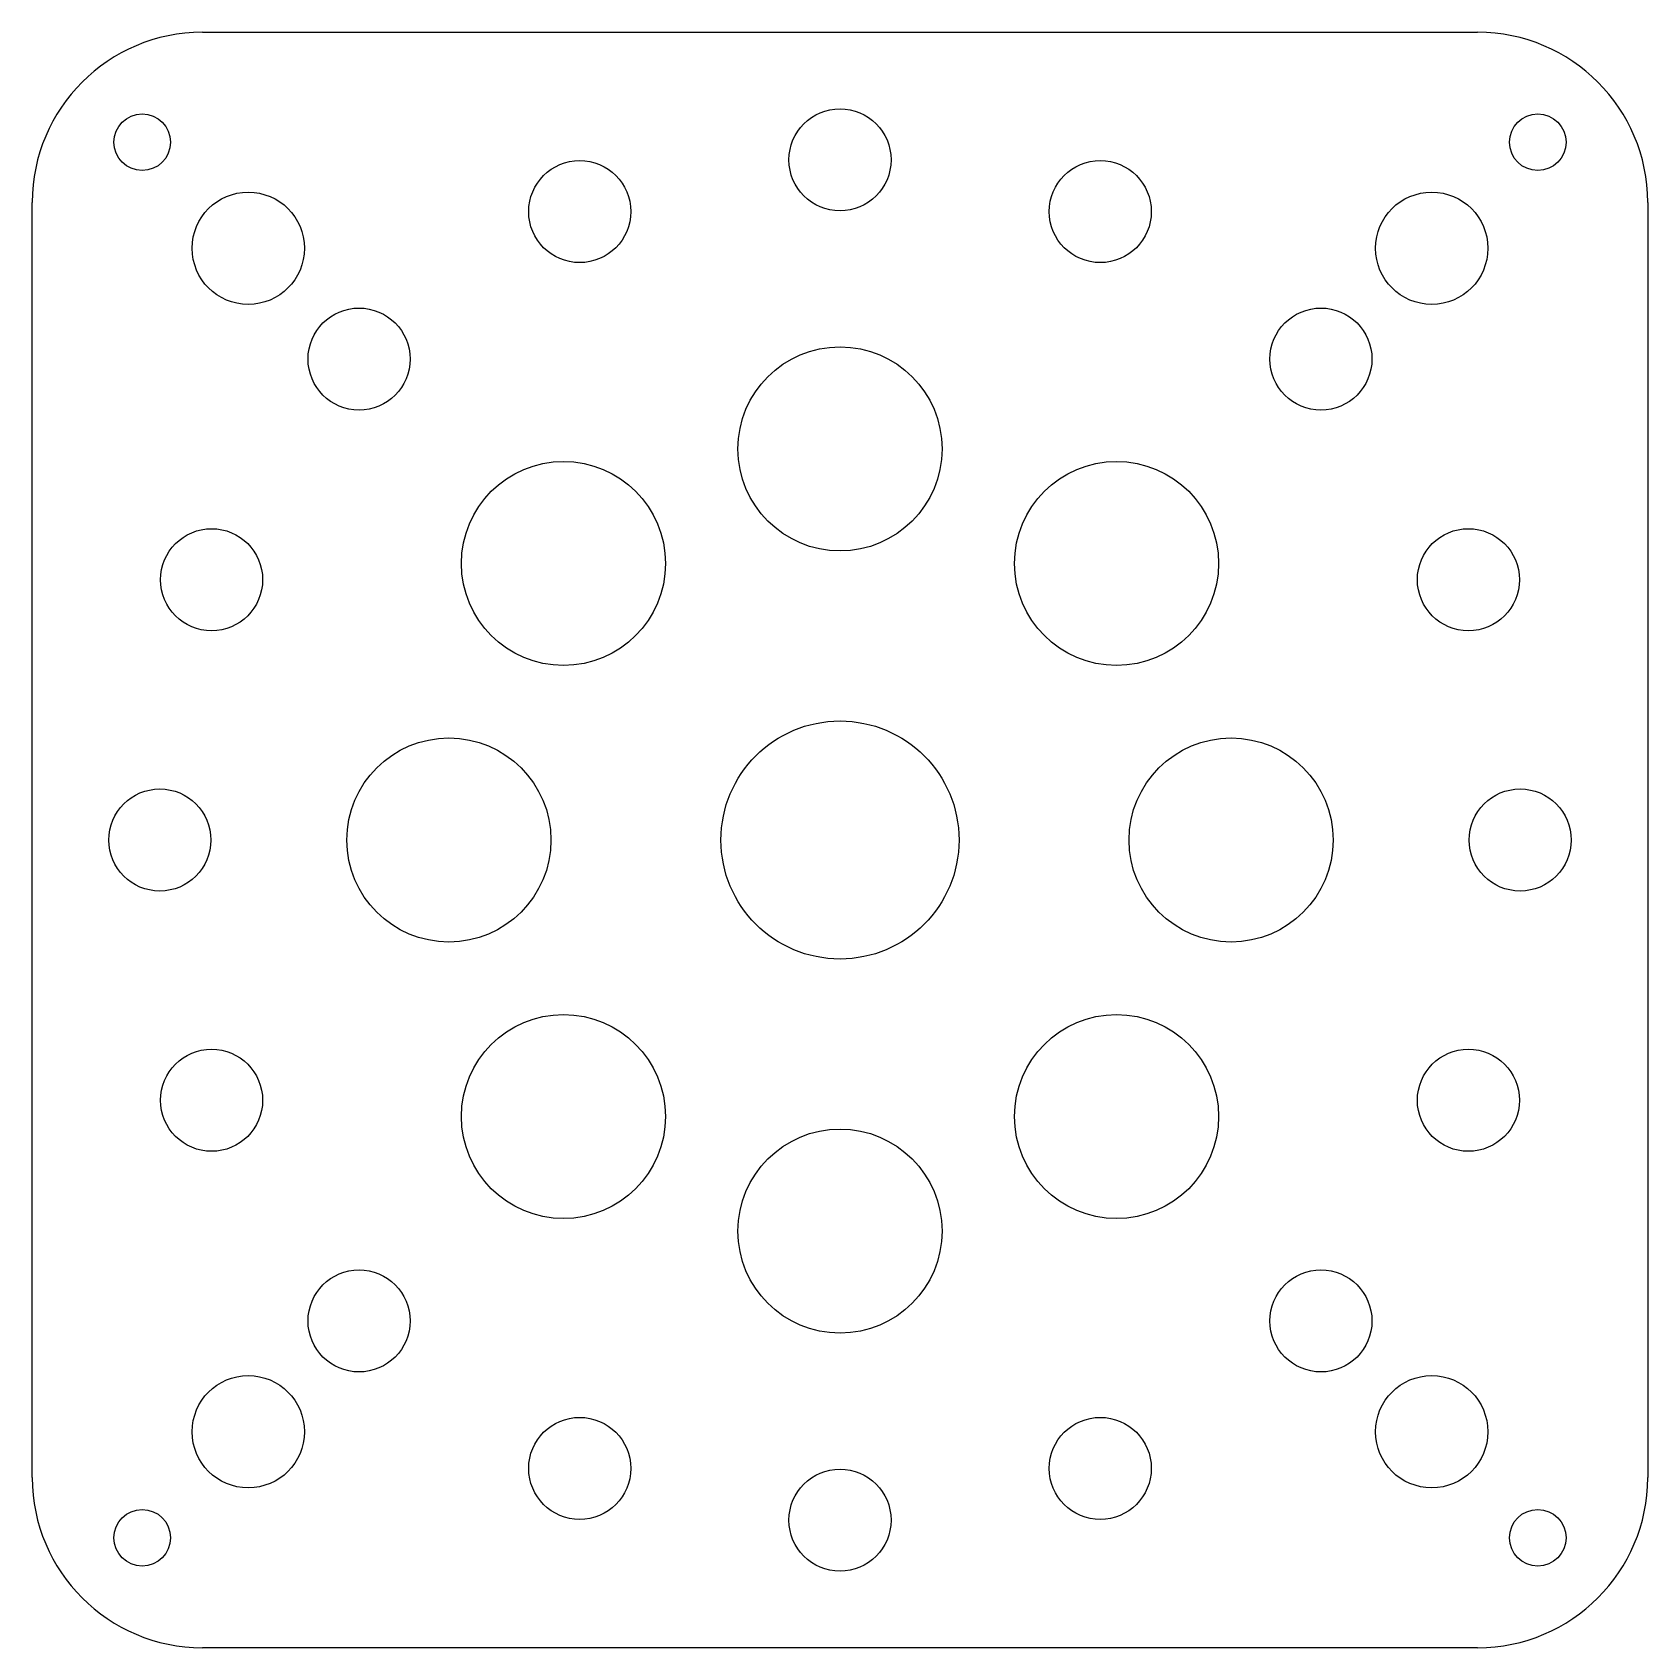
# Model space of a CAD drawing. Header units: millimetres. Extents: x -47.5 to 47.5, y -47.5 to 47.5.
import ezdxf

# ---------------------------------------------------------------- set-up
doc = ezdxf.new("R2010")
doc.units = ezdxf.units.MM
doc.layers.add('Part__Feature', color=7, linetype='CONTINUOUS')

msp = doc.modelspace()

# ---------------------------------------------------------------- linework, layer by layer
at = {"layer": 'Part__Feature'}
for p, q in [((-37.5, 47.5, 18.81), (37.5, 47.5, 18.81)), ((-37.5, 47.5, 18.81), (-37.5, 47.5, 14.06)), ((-37.5, 47.5, 14.06), (37.5, 47.5, 14.06)), ((-37.5, 47.5, 18.81), (-37.5, 47.5, 14.06)), ((-37.5, 47.5, 18.81), (37.5, 47.5, 18.81)), ((-37.5, 47.5, 14.06), (37.5, 47.5, 14.06)), ((37.5, 47.5, 14.06), (37.5, 47.5, 18.81)), ((37.5, 47.5, 14.06), (37.5, 47.5, 18.81)), ((-42.7015, 41.0355, 18.81), (-42.7015, 41.0355, 14.06)), ((-42.7015, 41.0355, 18.81), (-42.7015, 41.0355, 14.06)), ((39.3695, 41.0355, 18.81), (39.3695, 41.0355, 14.06)), ((39.3695, 41.0355, 18.81), (39.3695, 41.0355, 14.06)), ((3, 40, 14.06), (3, 40, 18.81)), ((3, 40, 14.06), (3, 40, 18.81)), ((-47.5, -37.5, 18.81), (-47.5, 37.5, 18.81)), ((-47.5, 37.5, 14.06), (-47.5, 37.5, 18.81)), ((-47.5, 37.5, 14.06), (-47.5, 37.5, 18.81)), ((-47.5, -37.5, 14.06), (-47.5, 37.5, 14.06)), ((-47.5, -37.5, 18.81), (-47.5, 37.5, 18.81)), ((-47.5, -37.5, 14.06), (-47.5, 37.5, 14.06)), ((47.5, 37.5, 18.81), (47.5, 37.5, 14.06)), ((47.5, 37.5, 18.81), (47.5, 37.5, 14.06)), ((47.5, 37.5, 18.81), (47.5, -37.5, 18.81)), ((47.5, 37.5, 14.06), (47.5, -37.5, 14.06)), ((47.5, 37.5, 18.81), (47.5, -37.5, 18.81)), ((47.5, 37.5, 14.06), (47.5, -37.5, 14.06)), ((-12.3073, 36.9552, 14.06), (-12.3073, 36.9552, 18.81)), ((-12.3073, 36.9552, 14.06), (-12.3073, 36.9552, 18.81)), ((18.3073, 36.9552, 14.06), (18.3073, 36.9552, 18.81)), ((18.3073, 36.9552, 14.06), (18.3073, 36.9552, 18.81)), ((-38.1, 34.798, 18.81), (-38.1, 34.798, 14.06)), ((-38.1, 34.798, 18.81), (-38.1, 34.798, 14.06)), ((31.496, 34.798, 18.81), (31.496, 34.798, 14.06)), ((31.496, 34.798, 18.81), (31.496, 34.798, 14.06)), ((-25.2843, 28.2843, 14.06), (-25.2843, 28.2843, 18.81)), ((-25.2843, 28.2843, 14.06), (-25.2843, 28.2843, 18.81)), ((31.2843, 28.2843, 14.06), (31.2843, 28.2843, 18.81)), ((31.2843, 28.2843, 14.06), (31.2843, 28.2843, 18.81)), ((6, 23, 14.06), (6, 23, 18.81)), ((6, 23, 14.06), (6, 23, 18.81)), ((-10.2635, 16.2635, 14.06), (-10.2635, 16.2635, 18.81)), ((-10.2635, 16.2635, 14.06), (-10.2635, 16.2635, 18.81)), ((22.2635, 16.2635, 14.06), (22.2635, 16.2635, 18.81)), ((22.2635, 16.2635, 14.06), (22.2635, 16.2635, 18.81)), ((-33.9552, 15.3073, 14.06), (-33.9552, 15.3073, 18.81)), ((-33.9552, 15.3073, 14.06), (-33.9552, 15.3073, 18.81)), ((39.9552, 15.3073, 14.06), (39.9552, 15.3073, 18.81)), ((39.9552, 15.3073, 14.06), (39.9552, 15.3073, 18.81)), ((-37, 0, 14.06), (-37, 0, 18.81)), ((-37, 0, 14.06), (-37, 0, 18.81)), ((-17, 0, 14.06), (-17, 0, 18.81)), ((-17, 0, 14.06), (-17, 0, 18.81)), ((7, 0, 14.06), (7, 0, 18.81)), ((7, 0, 14.06), (7, 0, 18.81)), ((29, 0, 14.06), (29, 0, 18.81)), ((29, 0, 14.06), (29, 0, 18.81)), ((43, 0, 14.06), (43, 0, 18.81)), ((43, 0, 14.06), (43, 0, 18.81)), ((-33.9552, -15.3073, 14.06), (-33.9552, -15.3073, 18.81)), ((-33.9552, -15.3073, 14.06), (-33.9552, -15.3073, 18.81)), ((39.9552, -15.3073, 14.06), (39.9552, -15.3073, 18.81)), ((39.9552, -15.3073, 14.06), (39.9552, -15.3073, 18.81)), ((-10.2635, -16.2635, 14.06), (-10.2635, -16.2635, 18.81)), ((-10.2635, -16.2635, 14.06), (-10.2635, -16.2635, 18.81)), ((22.2635, -16.2635, 14.06), (22.2635, -16.2635, 18.81)), ((22.2635, -16.2635, 14.06), (22.2635, -16.2635, 18.81)), ((6, -23, 14.06), (6, -23, 18.81)), ((6, -23, 14.06), (6, -23, 18.81)), ((-25.2843, -28.2843, 14.06), (-25.2843, -28.2843, 18.81)), ((-25.2843, -28.2843, 14.06), (-25.2843, -28.2843, 18.81)), ((31.2843, -28.2843, 14.06), (31.2843, -28.2843, 18.81)), ((31.2843, -28.2843, 14.06), (31.2843, -28.2843, 18.81)), ((-38.1, -34.798, 18.81), (-38.1, -34.798, 14.06)), ((-38.1, -34.798, 18.81), (-38.1, -34.798, 14.06)), ((31.496, -34.798, 18.81), (31.496, -34.798, 14.06)), ((31.496, -34.798, 18.81), (31.496, -34.798, 14.06)), ((-12.3073, -36.9552, 14.06), (-12.3073, -36.9552, 18.81)), ((-12.3073, -36.9552, 14.06), (-12.3073, -36.9552, 18.81)), ((18.3073, -36.9552, 14.06), (18.3073, -36.9552, 18.81)), ((18.3073, -36.9552, 14.06), (18.3073, -36.9552, 18.81)), ((-47.5, -37.5, 18.81), (-47.5, -37.5, 14.06)), ((-47.5, -37.5, 18.81), (-47.5, -37.5, 14.06)), ((47.5, -37.5, 14.06), (47.5, -37.5, 18.81)), ((47.5, -37.5, 14.06), (47.5, -37.5, 18.81)), ((3, -40, 14.06), (3, -40, 18.81)), ((3, -40, 14.06), (3, -40, 18.81)), ((-42.7015, -41.0355, 18.81), (-42.7015, -41.0355, 14.06)), ((-42.7015, -41.0355, 18.81), (-42.7015, -41.0355, 14.06)), ((39.3695, -41.0355, 18.81), (39.3695, -41.0355, 14.06)), ((39.3695, -41.0355, 18.81), (39.3695, -41.0355, 14.06)), ((37.5, -47.5, 18.81), (-37.5, -47.5, 18.81)), ((-37.5, -47.5, 14.06), (-37.5, -47.5, 18.81)), ((-37.5, -47.5, 14.06), (-37.5, -47.5, 18.81)), ((37.5, -47.5, 14.06), (-37.5, -47.5, 14.06)), ((37.5, -47.5, 18.81), (-37.5, -47.5, 18.81)), ((37.5, -47.5, 14.06), (-37.5, -47.5, 14.06)), ((37.5, -47.5, 18.81), (37.5, -47.5, 14.06)), ((37.5, -47.5, 18.81), (37.5, -47.5, 14.06))]:
    msp.add_line(p, q, dxfattribs=at)
for centre, radius in [((0, 40), 3), ((0, 40), 3), ((0, 40), 3), ((0, 40), 3), ((-41.0355, 41.0355), 1.666), ((-41.0355, 41.0355), 1.666), ((-41.0355, 41.0355), 1.666), ((-41.0355, 41.0355), 1.666), ((41.0355, 41.0355), 1.666), ((41.0355, 41.0355), 1.666), ((41.0355, 41.0355), 1.666), ((41.0355, 41.0355), 1.666), ((-15.3073, 36.9552), 3), ((-15.3073, 36.9552), 3), ((-15.3073, 36.9552), 3), ((-15.3073, 36.9552), 3), ((15.3073, 36.9552), 3), ((15.3073, 36.9552), 3), ((15.3073, 36.9552), 3), ((15.3073, 36.9552), 3), ((-34.798, 34.798), 3.302), ((-34.798, 34.798), 3.302), ((-34.798, 34.798), 3.302), ((-34.798, 34.798), 3.302), ((34.798, 34.798), 3.302), ((34.798, 34.798), 3.302), ((34.798, 34.798), 3.302), ((34.798, 34.798), 3.302), ((-28.2843, 28.2843), 3), ((-28.2843, 28.2843), 3), ((-28.2843, 28.2843), 3), ((-28.2843, 28.2843), 3), ((28.2843, 28.2843), 3), ((28.2843, 28.2843), 3), ((28.2843, 28.2843), 3), ((28.2843, 28.2843), 3), ((0, 23), 6), ((0, 23), 6), ((0, 23), 6), ((0, 23), 6), ((-16.2635, 16.2635), 6), ((-16.2635, 16.2635), 6), ((-16.2635, 16.2635), 6), ((-16.2635, 16.2635), 6), ((16.2635, 16.2635), 6), ((16.2635, 16.2635), 6), ((16.2635, 16.2635), 6), ((16.2635, 16.2635), 6), ((-36.9552, 15.3073), 3), ((-36.9552, 15.3073), 3), ((-36.9552, 15.3073), 3), ((-36.9552, 15.3073), 3), ((36.9552, 15.3073), 3), ((36.9552, 15.3073), 3), ((36.9552, 15.3073), 3), ((36.9552, 15.3073), 3), ((0, 0), 7), ((0, 0), 7), ((0, 0), 7), ((0, 0), 7), ((-23, 0), 6), ((-23, 0), 6), ((-23, 0), 6), ((-23, 0), 6), ((23, 0), 6), ((23, 0), 6), ((23, 0), 6), ((23, 0), 6), ((-40, 0), 3), ((-40, 0), 3), ((-40, 0), 3), ((-40, 0), 3), ((40, 0), 3), ((40, 0), 3), ((40, 0), 3), ((40, 0), 3), ((-16.2635, -16.2635), 6), ((-16.2635, -16.2635), 6), ((-16.2635, -16.2635), 6), ((-16.2635, -16.2635), 6), ((16.2635, -16.2635), 6), ((16.2635, -16.2635), 6), ((16.2635, -16.2635), 6), ((16.2635, -16.2635), 6), ((-36.9552, -15.3073), 3), ((-36.9552, -15.3073), 3), ((-36.9552, -15.3073), 3), ((-36.9552, -15.3073), 3), ((36.9552, -15.3073), 3), ((36.9552, -15.3073), 3), ((36.9552, -15.3073), 3), ((36.9552, -15.3073), 3), ((0, -23), 6), ((0, -23), 6), ((0, -23), 6), ((0, -23), 6), ((-28.2843, -28.2843), 3), ((-28.2843, -28.2843), 3), ((-28.2843, -28.2843), 3), ((-28.2843, -28.2843), 3), ((28.2843, -28.2843), 3), ((28.2843, -28.2843), 3), ((28.2843, -28.2843), 3), ((28.2843, -28.2843), 3), ((-34.798, -34.798), 3.302), ((-34.798, -34.798), 3.302), ((-34.798, -34.798), 3.302), ((-34.798, -34.798), 3.302), ((34.798, -34.798), 3.302), ((34.798, -34.798), 3.302), ((34.798, -34.798), 3.302), ((34.798, -34.798), 3.302), ((-15.3073, -36.9552), 3), ((-15.3073, -36.9552), 3), ((-15.3073, -36.9552), 3), ((-15.3073, -36.9552), 3), ((15.3073, -36.9552), 3), ((15.3073, -36.9552), 3), ((15.3073, -36.9552), 3), ((15.3073, -36.9552), 3), ((0, -40), 3), ((0, -40), 3), ((0, -40), 3), ((0, -40), 3), ((-41.0355, -41.0355), 1.666), ((-41.0355, -41.0355), 1.666), ((-41.0355, -41.0355), 1.666), ((-41.0355, -41.0355), 1.666), ((41.0355, -41.0355), 1.666), ((41.0355, -41.0355), 1.666), ((41.0355, -41.0355), 1.666), ((41.0355, -41.0355), 1.666)]:
    msp.add_circle(centre, radius, dxfattribs=at)
for centre, start, end in [((-37.5, 37.5, 18.81), 90, 180), ((-37.5, 37.5, 14.06), 90, 180), ((-37.5, 37.5, 18.81), 90, 180), ((-37.5, 37.5, 14.06), 90, 180), ((37.5, 37.5, 14.06), 0, 90), ((37.5, 37.5, 18.81), 0, 90), ((37.5, 37.5, 18.81), 0, 90), ((37.5, 37.5, 14.06), 0, 90), ((-37.5, -37.5, 18.81), 180, -90), ((-37.5, -37.5, 14.06), 180, -90), ((-37.5, -37.5, 18.81), 180, -90), ((-37.5, -37.5, 14.06), 180, -90), ((37.5, -37.5, 18.81), -90, 0), ((37.5, -37.5, 14.06), -90, 0), ((37.5, -37.5, 18.81), -90, 0), ((37.5, -37.5, 14.06), -90, 0)]:
    msp.add_arc(centre, 10, start, end, dxfattribs=at)

doc.saveas('drawing.dxf')
